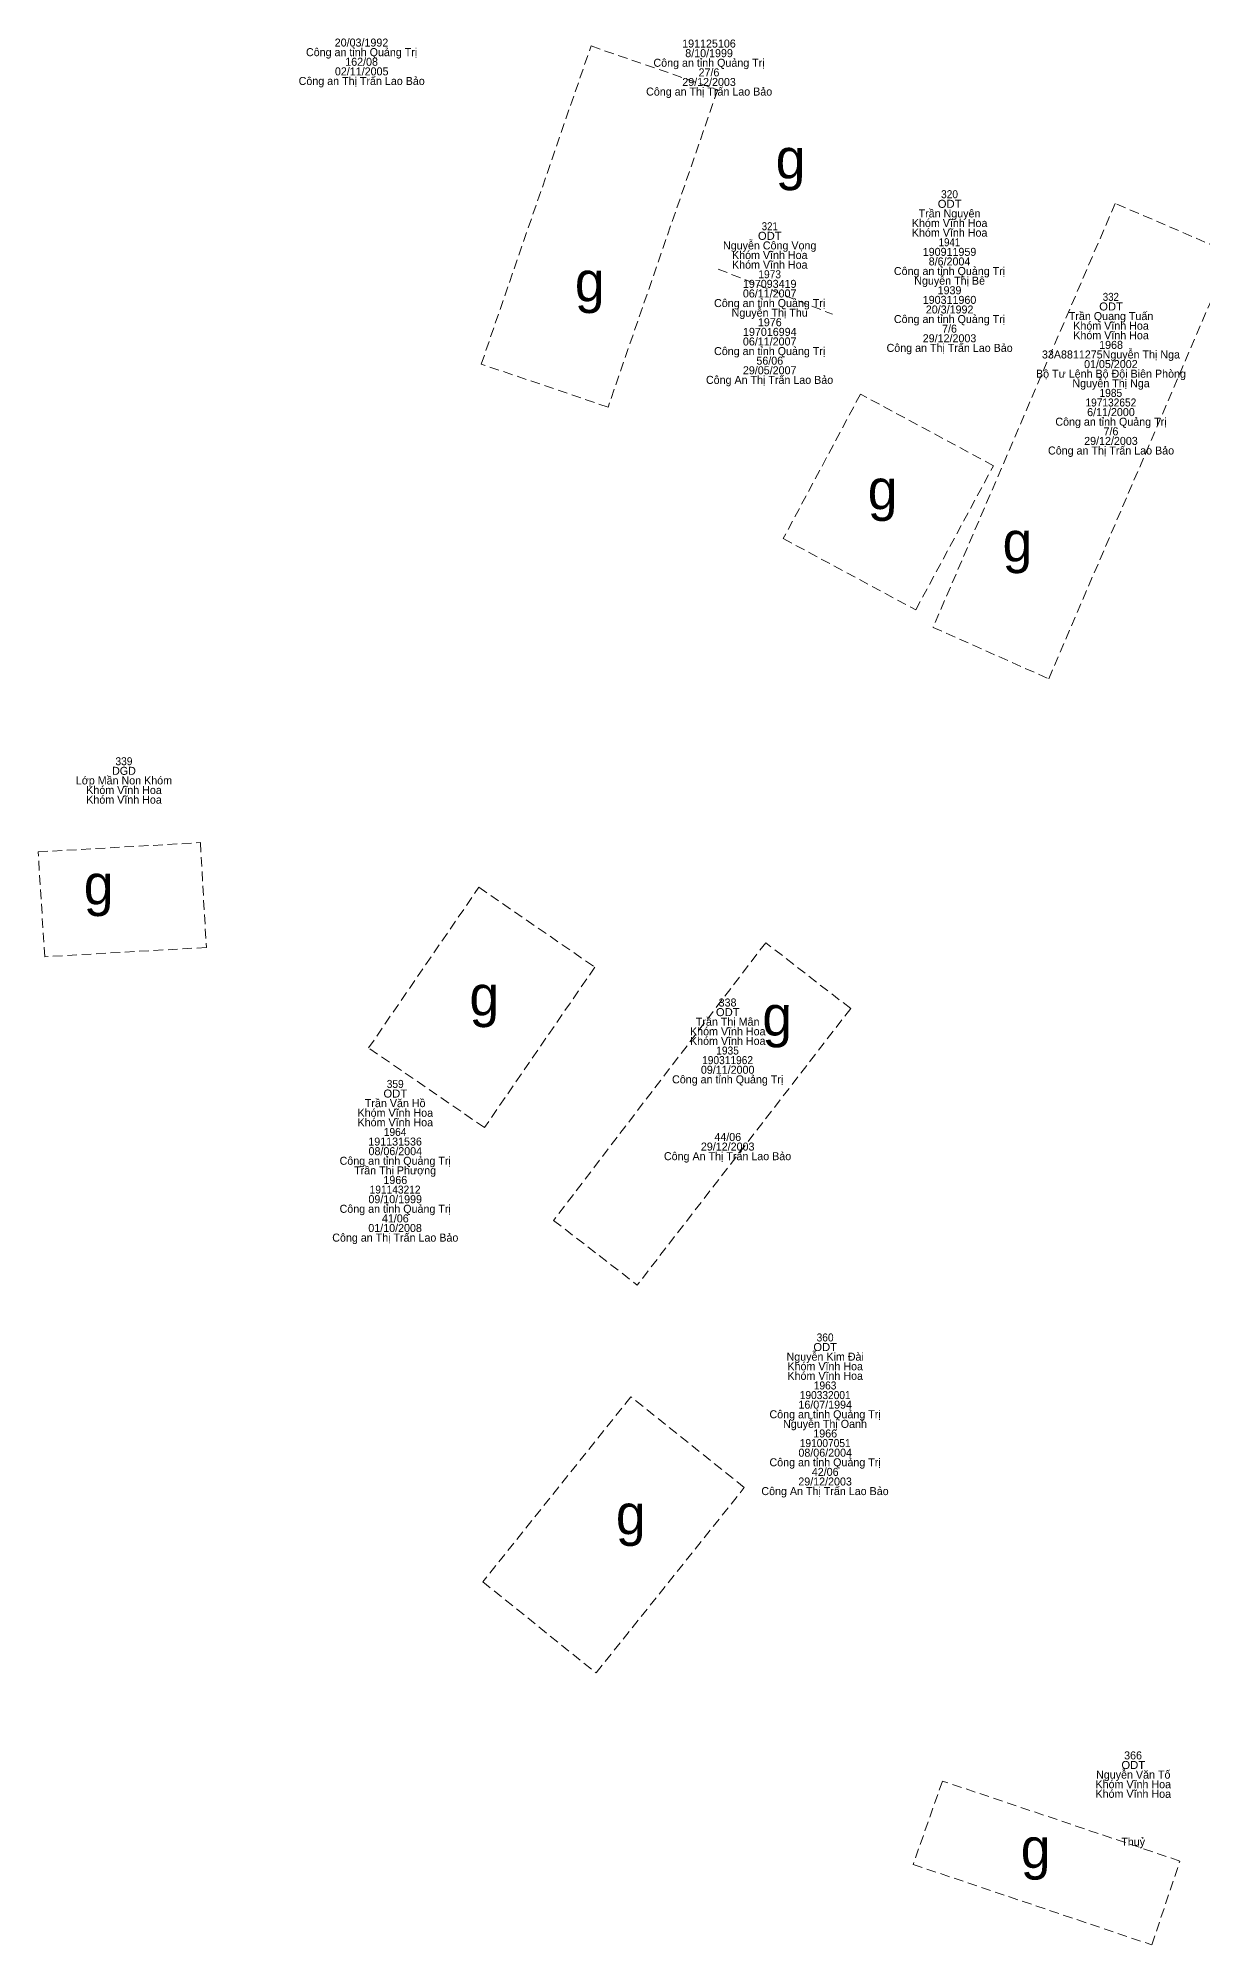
# Model space of a CAD drawing. Header units: metres. Extents: x 537497 to 538033, y 1836993 to 1837512.
# Drawn here: x 537836.7 to 537894.9, y 1837018.2 to 1837113.6 of the extents above; entities that cross this region are included whole.
import ezdxf
from ezdxf.enums import TextEntityAlignment as Align

# ---------------------------------------------------------------- set-up
doc = ezdxf.new("R2010")
doc.units = ezdxf.units.M
doc.header["$LTSCALE"] = 0.16
doc.linetypes.add('MEDIUM_DASHED', pattern=[4.5, 3, -1.5])
doc.layers.add('14', color=7, linetype='MEDIUM_DASHED', lineweight=13)
doc.layers.add('16', color=7, linetype='Continuous', lineweight=13)
doc.layers.add('15', color=7, linetype='Continuous')

msp = doc.modelspace()

# ---------------------------------------------------------------- linework, layer by layer
at = {"layer": '14'}
for p, q in [((537870.69, 1837102.01), (537876.41, 1837099.75)), ((537877.32, 1837065.05), (537866.65, 1837051.23))]:
    msp.add_line(p, q, dxfattribs=at)
for points in [[(537870.67, 1837110.97), (537865.19, 1837095.11), (537858.85, 1837097.26), (537864.34, 1837113.16)], [(537890.54, 1837105.29), (537881.44, 1837084.1), (537887.22, 1837081.53), (537896.35, 1837102.79)], [(537877.81, 1837095.76), (537873.95, 1837088.54), (537880.57, 1837084.97), (537884.46, 1837092.18)], [(537837.03, 1837067.64), (537836.7, 1837072.88), (537844.81, 1837073.34), (537845.11, 1837068.1)], [(537858.73, 1837071.11), (537864.53, 1837067.12), (537859.01, 1837059.1), (537853.22, 1837063.08)], [(537866.33, 1837045.64), (537858.93, 1837036.39), (537864.59, 1837031.85), (537872, 1837041.11)], [(537881.91, 1837026.44), (537880.44, 1837022.27), (537892.37, 1837018.25), (537893.78, 1837022.44)]]:
    msp.add_lwpolyline(points, close=True, dxfattribs=at)
msp.add_lwpolyline([(537877.32, 1837065.05), (537873.07, 1837068.34), (537862.47, 1837054.46), (537866.65, 1837051.23)], dxfattribs=at)

# ---------------------------------------------------------------- texts
at = {"layer": '15'}
for s, p in [('20/03/1992', (537852.865, 1837113.13)), ('191125106', (537870.235, 1837113.08)), ('Công an tỉnh Quảng Trị', (537852.87, 1837112.65)), ('162/08', (537852.87, 1837112.17)), ('Công an tỉnh Quảng Trị', (537870.24, 1837112.12)), ('8/10/1999', (537870.24, 1837112.6)), ('Công an Thị Trấn Lao Bảo', (537852.875, 1837111.21)), ('02/11/2005', (537852.875, 1837111.69)), ('29/12/2003', (537870.24, 1837111.16)), ('27/6', (537870.235, 1837111.64)), ('Công an Thị Trấn Lao Bảo', (537870.245, 1837110.68)), ('Trần Nguyên', (537882.26, 1837104.59)), ('Khóm Vĩnh Hoa', (537882.265, 1837104.11)), ('Khóm Vĩnh Hoa', (537882.265, 1837103.63)), ('Nguyễn Công Vọng', (537873.27, 1837102.99)), ('190911959', (537882.26, 1837102.67)), ('Khóm Vĩnh Hoa', (537873.275, 1837102.51)), ('Khóm Vĩnh Hoa', (537873.275, 1837102.03)), ('Công an tỉnh Quảng Trị', (537882.26, 1837101.71)), ('8/6/2004', (537882.26, 1837102.19)), ('197093419', (537873.27, 1837101.07)), ('Nguyễn Thị Bê', (537882.265, 1837101.23)), ('1939', (537882.26, 1837100.75)), ('Công an tỉnh Quảng Trị', (537873.27, 1837100.11)), ('Nguyễn Thị Thu', (537873.27, 1837099.63)), ('06/11/2007', (537873.27, 1837100.59)), ('190311960', (537882.26, 1837100.27)), ('20/3/1992', (537882.265, 1837099.79)), ('1976', (537873.275, 1837099.15)), ('Công an tỉnh Quảng Trị', (537882.26, 1837099.31)), ('7/6', (537882.26, 1837098.83)), ('Trần Quang Tuấn', (537890.335, 1837099.46)), ('Khóm Vĩnh Hoa', (537890.335, 1837098.98)), ('06/11/2007', (537873.27, 1837098.19)), ('197016994', (537873.275, 1837098.67)), ('Công an Thị Trấn Lao Bảo', (537882.265, 1837097.87)), ('29/12/2003', (537882.26, 1837098.35)), ('Khóm Vĩnh Hoa', (537890.335, 1837098.5)), ('1968', (537890.335, 1837098.02)), ('Công an tỉnh Quảng Trị', (537873.27, 1837097.71)), ('56/06', (537873.275, 1837097.23)), ('33A8811275Nguyễn Thị Nga', (537890.33, 1837097.54)), ('01/05/2002', (537890.325, 1837097.06)), ('Công An Thị Trấn Lao Bảo', (537873.265, 1837096.27)), ('29/05/2007', (537873.27, 1837096.75)), ('Bộ Tư Lệnh Bộ Đội Biên Phòng', (537890.33, 1837096.58)), ('Nguyễn Thị Nga', (537890.335, 1837096.1)), ('Công an tỉnh Quảng Trị', (537890.33, 1837094.18)), ('6/11/2000', (537890.33, 1837094.66)), ('29/12/2003', (537890.33, 1837093.22)), ('7/6', (537890.33, 1837093.7)), ('Công an Thị Trấn Lao Bảo', (537890.335, 1837092.74)), ('Lớp Mần Non Khóm', (537840.99, 1837076.25)), ('DGD', (537840.99, 1837076.73)), ('Khóm Vĩnh Hoa', (537840.995, 1837075.77)), ('Khóm Vĩnh Hoa', (537840.995, 1837075.29)), ('338', (537871.165, 1837065.15)), ('Khóm Vĩnh Hoa', (537871.175, 1837063.71)), ('Trần Thị Mân', (537871.17, 1837064.19)), ('Khóm Vĩnh Hoa', (537871.175, 1837063.23)), ('09/11/2000', (537871.17, 1837061.79)), ('Công an tỉnh Quảng Trị', (537871.17, 1837061.31)), ('Trần Văn Hồ', (537854.55, 1837060.12)), ('Khóm Vĩnh Hoa', (537854.555, 1837059.64)), ('Khóm Vĩnh Hoa', (537854.555, 1837059.16)), ('191131536', (537854.545, 1837058.2)), ('29/12/2003', (537871.17, 1837057.95)), ('44/06', (537871.175, 1837058.43)), ('Công an tỉnh Quảng Trị', (537854.55, 1837057.24)), ('08/06/2004', (537854.555, 1837057.72)), ('Công An Thị Trấn Lao Bảo', (537871.165, 1837057.47)), ('Trần Thị Phượng', (537854.545, 1837056.76)), ('1966', (537854.555, 1837056.28)), ('09/10/1999', (537854.55, 1837055.32)), ('Công an tỉnh Quảng Trị', (537854.55, 1837054.84)), ('41/06', (537854.555, 1837054.36)), ('Công an Thị Trấn Lao Bảo', (537854.555, 1837053.4)), ('01/10/2008', (537854.545, 1837053.88)), ('Nguyễn Kim Đài', (537876.045, 1837047.45)), ('Khóm Vĩnh Hoa', (537876.045, 1837046.97)), ('Khóm Vĩnh Hoa', (537876.045, 1837046.49)), ('Công an tỉnh Quảng Trị', (537876.04, 1837044.57)), ('16/07/1994', (537876.045, 1837045.05)), ('Nguyễn Thị Oanh', (537876.035, 1837044.09)), ('1966', (537876.045, 1837043.61)), ('08/06/2004', (537876.045, 1837042.65)), ('Công an tỉnh Quảng Trị', (537876.04, 1837042.17)), ('42/06', (537876.045, 1837041.69)), ('Công An Thị Trấn Lao Bảo', (537876.035, 1837040.73)), ('29/12/2003', (537876.04, 1837041.21)), ('366', (537891.435, 1837027.52)), ('Nguyễn Văn Tố', (537891.445, 1837026.56)), ('Khóm Vĩnh Hoa', (537891.445, 1837026.08)), ('Khóm Vĩnh Hoa', (537891.445, 1837025.6)), ('Thuỷ', (537891.44, 1837023.2))]:
    msp.add_text(s, height=0.4, dxfattribs=at).set_placement(p, align=Align.CENTER)
for s, width, p in [('320', 0.95, (537882.26, 1837105.55)), ('ODT', 1.05, (537882.265, 1837105.07)), ('321', 0.9, (537873.275, 1837103.95)), ('ODT', 1.05, (537873.275, 1837103.47)), ('1941', 0.9, (537882.255, 1837103.15)), ('1973', 0.95, (537873.27, 1837101.55)), ('ODT', 1.05, (537890.335, 1837099.94)), ('332', 0.9, (537890.325, 1837100.42)), ('197132652', 0.95, (537890.325, 1837095.14)), ('1985', 0.95, (537890.325, 1837095.62)), ('339', 0.95, (537840.99, 1837077.21)), ('ODT', 1.05, (537871.175, 1837064.67)), ('1935', 0.95, (537871.165, 1837062.75)), ('190311962', 0.95, (537871.165, 1837062.27)), ('359', 0.95, (537854.55, 1837061.08)), ('ODT', 1.05, (537854.555, 1837060.6)), ('1964', 0.95, (537854.545, 1837058.68)), ('191143212', 0.95, (537854.545, 1837055.8)), ('360', 0.95, (537876.04, 1837048.41)), ('ODT', 1.05, (537876.045, 1837047.93)), ('190332001', 0.95, (537876.045, 1837045.53)), ('1963', 0.95, (537876.04, 1837046.01)), ('191007051', 0.95, (537876.045, 1837043.13)), ('ODT', 1.05, (537891.445, 1837027.04))]:
    msp.add_text(s, height=0.4, dxfattribs=dict(at, width=width)).set_placement(p, align=Align.CENTER)
at = {"layer": '16'}
for p in [(537873.57, 1837106.53), (537863.53, 1837100.39), (537878.17, 1837090), (537884.91, 1837087.39), (537838.98, 1837070.25), (537858.26, 1837064.7), (537872.9, 1837063.69), (537865.58, 1837038.77), (537885.82, 1837022.09)]:
    msp.add_text('g', height=2, dxfattribs=at).set_placement(p)

doc.saveas('drawing.dxf')
